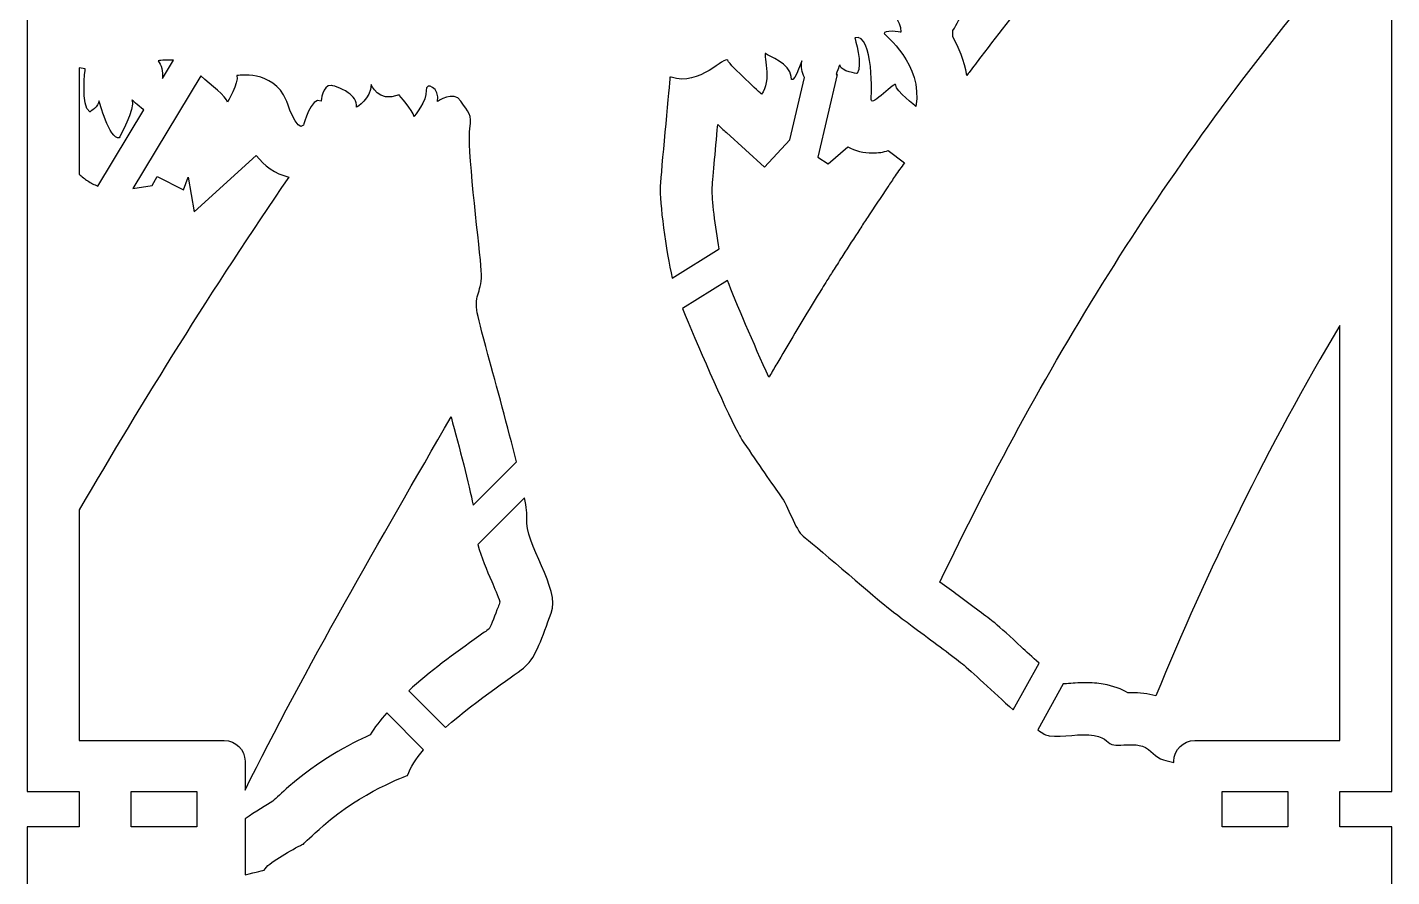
# Model space of a CAD drawing. Extents: x 4 to 534, y -346 to -4.
# Drawn here: x 137 to 268.3, y -288.8 to -207.1 of the extents above; entities that cross this region are included whole.
import ezdxf

# ---------------------------------------------------------------- set-up
doc = ezdxf.new("R2010")
doc.units = 0
doc.header["$MEASUREMENT"] = 0
doc.layers.add('LAYER_1', color=7, linetype='CONTINUOUS')

msp = doc.modelspace()

# ---------------------------------------------------------------- linework, layer by layer
at = {"layer": 'LAYER_1'}
for points in [[(137.01, -27.3), (137.01, -152.25), (142.01, -152.25), (142.01, -155.65), (137.01, -155.65), (137.01, -280.6), (142.01, -280.6), (142.01, -284), (137.01, -284), (137.01, -304), (268.26, -304), (268.26, -284), (263.26, -284), (263.26, -280.6), (268.26, -280.6), (268.26, -155.65), (263.26, -155.65), (263.26, -152.25), (268.26, -152.25), (268.26, -27.3)], [(153.31, -280.6), (153.31, -284), (147.01, -284), (147.01, -280.6), (153.31, -280.6)], [(258.26, -284), (251.96, -284), (251.96, -280.6), (258.26, -280.6), (258.26, -284)]]:
    msp.add_lwpolyline(points, dxfattribs=at)
for points, knots in [([(263.26, -166.55), (263.26, -166.55), (263.26, -200.56), (263.26, -200.56), (262.64, -201.29), (262.02, -202.02), (261.4, -202.76), (246.21, -220.86), (234.33, -240.49), (224.81, -260.46), (225.38, -260.88), (226, -261.34), (226.55, -261.75), (227.98, -262.81), (229.32, -263.81), (230.07, -264.4), (230.69, -264.89), (231.55, -265.69), (232.65, -266.71), (233.09, -267.12), (233.7, -267.69), (234.35, -268.27), (234.35, -268.27), (231.85, -272.76), (231.85, -272.76), (229.93, -271.05), (227.82, -269), (226.96, -268.32), (226.12, -267.65), (224.31, -266.32), (222.65, -265.08), (221.27, -264.06), (220, -263.11), (219.46, -262.65), (218.27, -261.65), (212.38, -256.62), (211.65, -256.05), (210.91, -255.47), (210.17, -253.08), (209.48, -252.17), (208.78, -251.26), (207.22, -248.9), (205.95, -247.08), (205.8, -246.86), (205.59, -246.51), (205.36, -246.06), (203.97, -243.43), (201.36, -237.37), (200.05, -234.15), (200.05, -234.15), (204.36, -231.46), (204.36, -231.46), (205.13, -233.43), (206.93, -237.66), (208.35, -240.77), (208.37, -240.74), (208.39, -240.7), (208.42, -240.66), (208.64, -240.26), (208.88, -239.86), (209.11, -239.47), (210.12, -237.73), (211.16, -235.99), (212.21, -234.26), (212.47, -233.83), (212.74, -233.4), (213.01, -232.97), (213.31, -232.47), (213.62, -231.97), (213.94, -231.47), (214.16, -231.1), (214.39, -230.73), (214.63, -230.37), (214.9, -229.93), (215.18, -229.49), (215.46, -229.06), (216, -228.21), (216.54, -227.36), (217.1, -226.52), (217.33, -226.14), (217.58, -225.77), (217.83, -225.4), (218.47, -224.42), (219.13, -223.44), (219.79, -222.45), (220.02, -222.1), (220.26, -221.75), (220.5, -221.4), (220.79, -220.98), (221.08, -220.55), (221.38, -220.13), (221.38, -220.13), (219.84, -218.97), (219.84, -218.97), (219.37, -219.11), (218.86, -219.19), (218.3, -219.19), (217.47, -219.19), (216.65, -218.99), (215.93, -218.61), (215.93, -218.61), (214.05, -220.25), (214.05, -220.25), (214.05, -220.25), (213.06, -219.59), (213.06, -219.59), (213.06, -219.59), (214.91, -211.65), (214.91, -211.65), (214.91, -211.65), (214.82, -211.63), (214.82, -211.63), (215.04, -211), (215.19, -210.56), (215.22, -210.8), (215.3, -211.34), (216.84, -211.56), (216.84, -211.56), (217.42, -210.72), (216.61, -208.11), (216.61, -208.11), (218.51, -207.6), (218.19, -214.04), (218.19, -214.04), (218.16, -214.86), (220.6, -212.14), (220.56, -212.68), (220.52, -213.22), (222.5, -214.71), (222.5, -214.71), (223.18, -210.73), (219.45, -207.74), (219.45, -207.74), (219.33, -207.3), (221.04, -207.57), (221.04, -207.57), (221.05, -206.36), (219.93, -205.58), (219.89, -204.59), (219.85, -203.6), (221.61, -205.02), (221.61, -205.02), (223.13, -203.1), (222.92, -200.36), (222.92, -200.36), (223.61, -201.11), (225.74, -200.65), (225.74, -200.65), (225.74, -200.65), (224.43, -198.01), (224.05, -197.86), (223.69, -197.71), (224.47, -197.02), (224.36, -196.24), (224.36, -196.24), (225.15, -195.51), (225.15, -195.51), (225.26, -195.54), (225.34, -195.56), (225.34, -195.56), (225.33, -195.5), (225.31, -195.45), (225.28, -195.39), (225.28, -195.39), (229.06, -191.9), (229.06, -191.9), (229.63, -192.73), (230.04, -193.63), (230.23, -194.51), (230.23, -194.51), (231.71, -201.46), (231.71, -201.46), (231.71, -201.46), (230.48, -203.52), (230.48, -203.52), (230.48, -203.52), (227.04, -205.48), (227.04, -205.48), (226.79, -206.13), (226.46, -206.78), (226.04, -207.42), (226.04, -207.49), (226.04, -207.55), (226.04, -207.62), (226.04, -207.62), (226.03, -207.99), (226.03, -207.99), (226.63, -209.07), (227.15, -210.32), (227.4, -211.73), (227.49, -211.61), (227.58, -211.49), (227.67, -211.37), (228.03, -210.89), (228.39, -210.41), (228.75, -209.94), (230.56, -207.56), (232.41, -205.2), (234.32, -202.86), (234.54, -202.59), (234.77, -202.31), (234.99, -202.04), (235.63, -201.26), (236.27, -200.49), (236.92, -199.72), (237.25, -199.32), (237.59, -198.92), (237.93, -198.53), (238.11, -198.31), (238.3, -198.09), (238.5, -197.87), (238.65, -197.69), (238.8, -197.5), (238.96, -197.32), (239.62, -196.56), (240.28, -195.8), (240.95, -195.04), (241.41, -194.53), (241.87, -194.01), (242.33, -193.5), (242.57, -193.23), (242.81, -192.96), (243.06, -192.7), (243.09, -192.66), (243.12, -192.62), (243.16, -192.58), (243.5, -192.2), (243.85, -191.83), (244.19, -191.45), (244.28, -191.35), (244.37, -191.26), (244.46, -191.16), (244.77, -190.82), (245.09, -190.48), (245.41, -190.14), (245.42, -190.12), (245.44, -190.1), (245.46, -190.08), (245.46, -190.08), (245.47, -190.08), (245.47, -190.08), (245.73, -189.79), (246, -189.51), (246.27, -189.22), (246.27, -189.22), (246.4, -189.09), (246.4, -189.09), (246.82, -188.63), (247.25, -188.19), (247.68, -187.74), (248.07, -187.34), (248.45, -186.93), (248.85, -186.53), (248.91, -186.46), (248.97, -186.4), (249.03, -186.34), (249.25, -186.12), (249.46, -185.9), (249.68, -185.67), (250.18, -185.17), (250.68, -184.67), (251.18, -184.16), (251.99, -183.35), (252.81, -182.54), (253.63, -181.75), (254.07, -181.32), (254.51, -180.89), (254.95, -180.47), (255.39, -180.05), (255.83, -179.63), (256.28, -179.22), (256.33, -179.17), (256.38, -179.12), (256.43, -179.07), (256.73, -178.79), (257.03, -178.51), (257.33, -178.23), (257.78, -177.81), (258.23, -177.39), (258.69, -176.98), (258.94, -176.75), (259.2, -176.51), (259.45, -176.29), (259.7, -176.06), (259.95, -175.83), (260.2, -175.61), (260.71, -175.15), (261.21, -174.7), (261.72, -174.25), (262.23, -173.8), (262.73, -173.35), (263.24, -172.92), (263.24, -172.92), (261.42, -171.51), (261.42, -171.51), (260.85, -171.9), (260.33, -172.2), (259.93, -172.41), (259.93, -172.41), (254.54, -175.26), (254.54, -175.26), (254.54, -175.26), (253.74, -172.58), (253.74, -172.58), (253.52, -172.47), (253.3, -172.34), (253.09, -172.19), (252.37, -172.76), (251.51, -173.13), (250.61, -173.26), (250.61, -173.26), (245.57, -174.47), (245.57, -174.47), (245.57, -174.47), (244.52, -172.17), (244.52, -172.17), (244.52, -172.17), (249.41, -167.66), (249.41, -167.66), (249.6, -168.09), (249.83, -168.44), (249.99, -168.26), (249.99, -168.26), (251.59, -165.99), (251.27, -165.12), (251.27, -165.12), (252.44, -165.08), (252.05, -166.48), (252.05, -166.48), (253.72, -165.99), (253.99, -165.39), (253.99, -165.39), (255.79, -168.66), (256.36, -168.11), (256.36, -168.11), (256.89, -166.61), (256.89, -166.61), (256.89, -166.61), (257.43, -167.43), (257.59, -167.99), (257.59, -167.99), (260.61, -166.4), (260.55, -164.72), (260.55, -164.72), (262.81, -166.25), (263.26, -166.6), (263.26, -166.6), (263.26, -166.58), (263.26, -166.55), (263.26, -166.55), (263.26, -164.67), (263.26, -164.67), (263.24, -164.58), (263.21, -164.49), (263.18, -164.4), (263.18, -164.4), (263.21, -164.39), (263.26, -164.37), (263.26, -164.37), (263.26, -164.67), (263.26, -164.67), (263.43, -165.38), (263.3, -166.32), (263.26, -166.55)], [0, 0, 0, 0, 1, 1, 1, 2, 2, 2, 3, 3, 3, 4, 4, 4, 5, 5, 5, 6, 6, 6, 7, 7, 7, 8, 8, 8, 9, 9, 9, 10, 10, 10, 11, 11, 11, 12, 12, 12, 13, 13, 13, 14, 14, 14, 15, 15, 15, 16, 16, 16, 17, 17, 17, 18, 18, 18, 19, 19, 19, 20, 20, 20, 21, 21, 21, 22, 22, 22, 23, 23, 23, 24, 24, 24, 25, 25, 25, 26, 26, 26, 27, 27, 27, 28, 28, 28, 29, 29, 29, 30, 30, 30, 31, 31, 31, 32, 32, 32, 33, 33, 33, 34, 34, 34, 35, 35, 35, 36, 36, 36, 37, 37, 37, 38, 38, 38, 39, 39, 39, 40, 40, 40, 41, 41, 41, 42, 42, 42, 43, 43, 43, 44, 44, 44, 45, 45, 45, 46, 46, 46, 47, 47, 47, 48, 48, 48, 49, 49, 49, 50, 50, 50, 51, 51, 51, 52, 52, 52, 53, 53, 53, 54, 54, 54, 55, 55, 55, 56, 56, 56, 57, 57, 57, 58, 58, 58, 59, 59, 59, 60, 60, 60, 61, 61, 61, 62, 62, 62, 63, 63, 63, 64, 64, 64, 65, 65, 65, 66, 66, 66, 67, 67, 67, 68, 68, 68, 69, 69, 69, 70, 70, 70, 71, 71, 71, 72, 72, 72, 73, 73, 73, 74, 74, 74, 75, 75, 75, 76, 76, 76, 77, 77, 77, 78, 78, 78, 79, 79, 79, 80, 80, 80, 81, 81, 81, 82, 82, 82, 83, 83, 83, 84, 84, 84, 85, 85, 85, 86, 86, 86, 87, 87, 87, 88, 88, 88, 89, 89, 89, 90, 90, 90, 91, 91, 91, 92, 92, 92, 93, 93, 93, 94, 94, 94, 95, 95, 95, 96, 96, 96, 97, 97, 97, 98, 98, 98, 99, 99, 99, 100, 100, 100, 101, 101, 101, 102, 102, 102, 103, 103, 103, 104, 104, 104, 105, 105, 105, 106, 106, 106, 107, 107, 107, 108, 108, 108, 109, 109, 109, 110, 110, 110, 111, 111, 111, 112, 112, 112, 113, 113, 113, 114, 114, 114, 115, 115, 115, 116, 116, 116, 117, 117, 117, 118, 118, 118, 119, 119, 119, 120, 120, 120, 121, 121, 121, 121]), ([(197.9, -222.39), (197.99, -220.85), (198.69, -213.52), (198.82, -212.1), (198.82, -212.1), (198.82, -212.1), (198.82, -212.1), (198.84, -211.95), (198.84, -211.87), (198.84, -211.87), (198.88, -211.88), (198.92, -211.9), (198.96, -211.91), (201.69, -212.83), (204.1, -209.77), (204.39, -210.3), (204.68, -210.84), (207.63, -213.53), (207.63, -213.53), (208.69, -212.4), (207.76, -209.36), (208.04, -209.62), (208.33, -209.89), (210.44, -210.58), (210.48, -211.84), (210.53, -213.1), (211.53, -210.32), (211.53, -210.32), (211.4, -210.9), (211.53, -211.44), (211.77, -211.93), (211.77, -211.93), (211.77, -211.93), (211.77, -211.93), (211.77, -211.93), (210.36, -217.94), (210.36, -217.94), (210.36, -217.94), (207.92, -220.57), (207.92, -220.57), (207.92, -220.57), (204.26, -217.23), (204.26, -217.23), (203.96, -216.95), (203.69, -216.7), (203.43, -216.46), (203.19, -219.07), (202.94, -221.88), (202.89, -222.69), (202.86, -223.53), (203.2, -226.3), (203.57, -228.42), (203.57, -228.42), (199.05, -231.24), (199.05, -231.24), (198.44, -228.65), (197.81, -223.85), (197.9, -222.39)], [0, 0, 0, 0, 1, 1, 1, 2, 2, 2, 3, 3, 3, 4, 4, 4, 5, 5, 5, 6, 6, 6, 7, 7, 7, 8, 8, 8, 9, 9, 9, 10, 10, 10, 11, 11, 11, 12, 12, 12, 13, 13, 13, 14, 14, 14, 15, 15, 15, 16, 16, 16, 17, 17, 17, 18, 18, 18, 19, 19, 19, 19]), ([(142.01, -211.01), (142.01, -211.01), (142.59, -211.11), (142.59, -211.11), (142.59, -211.11), (142.12, -214.67), (143.02, -215.25), (143.02, -215.25), (143.93, -214.69), (143.91, -214.19), (143.91, -214.19), (144.92, -217.89), (145.85, -217.75), (145.85, -217.75), (147.4, -214.95), (147.09, -214.08), (147.09, -214.08), (147.62, -214.58), (148.21, -215.05), (148.21, -215.05), (143.79, -222.38), (143.79, -222.38), (143.44, -222.24), (143.13, -222.07), (142.83, -221.88), (142.54, -221.69), (142.26, -221.47), (142.01, -221.22), (142.01, -221.22), (142.01, -211.01), (142.01, -211.01)], [0, 0, 0, 0, 1, 1, 1, 2, 2, 2, 3, 3, 3, 4, 4, 4, 5, 5, 5, 6, 6, 6, 7, 7, 7, 8, 8, 8, 9, 9, 9, 10, 10, 10, 10]), ([(142.01, -253.52), (148.12, -243.03), (154.8, -232.25), (162.17, -221.51), (160.81, -221.21), (159.79, -220.4), (159.04, -219.45), (159.04, -219.45), (153.08, -224.84), (153.08, -224.84), (153.08, -224.84), (152.48, -221.52), (152.48, -221.52), (152.48, -221.52), (152.05, -222.73), (152.05, -222.73), (152.05, -222.73), (149.5, -221.47), (149.5, -221.47), (149.5, -221.47), (149.03, -222.32), (149.03, -222.32), (149.03, -222.32), (147.15, -222.61), (147.15, -222.61), (147.15, -222.61), (153.69, -211.76), (153.69, -211.76), (154.68, -212.68), (156.16, -213.72), (156.27, -214.31), (156.27, -214.31), (157.36, -212.46), (157.17, -211.75), (157.17, -211.75), (160.66, -211.13), (161.92, -214.11), (161.92, -214.11), (162.96, -217.31), (163.59, -216.52), (163.59, -216.52), (164.32, -213.69), (165.27, -214.21), (165.27, -214.21), (165.38, -212.67), (166.26, -212.69), (166.26, -212.69), (167.18, -212.89), (167.89, -213.4), (168.35, -213.72), (168.72, -214.18), (168.69, -214.79), (168.69, -214.79), (170.1, -213.98), (170.1, -212.61), (170.1, -212.61), (170.71, -214.4), (172.77, -213.61), (172.77, -213.61), (174.09, -215.1), (174.22, -215.7), (174.22, -215.7), (175.48, -214.12), (175.39, -213.19), (175.3, -212.26), (176.76, -212.95), (176.47, -214.24), (176.47, -214.24), (178.03, -213.13), (178.72, -214.21), (179.42, -215.3), (179.86, -215.45), (179.58, -216.83), (179.3, -218.21), (180.4, -227.45), (180.65, -230.03), (180.91, -232.6), (180.03, -232.46), (180.26, -234.32), (180.32, -234.84), (180.74, -236.46), (181.32, -238.56), (182.14, -241.58), (183.26, -245.62), (184.07, -248.89), (184.07, -248.89), (184.07, -248.9), (184.07, -248.9), (184.07, -248.9), (179.9, -253.07), (179.9, -253.07), (179.51, -251.1), (178.57, -247.52), (177.78, -244.58), (171.08, -256.21), (163.66, -268.94), (157.96, -280.47), (157.96, -280.47), (157.96, -277.7), (157.96, -277.7), (157.96, -276.6), (157.07, -275.7), (155.96, -275.7), (155.96, -275.7), (142.01, -275.7), (142.01, -275.7), (142.01, -275.7), (142.01, -253.52), (142.01, -253.52)], [0, 0, 0, 0, 1, 1, 1, 2, 2, 2, 3, 3, 3, 4, 4, 4, 5, 5, 5, 6, 6, 6, 7, 7, 7, 8, 8, 8, 9, 9, 9, 10, 10, 10, 11, 11, 11, 12, 12, 12, 13, 13, 13, 14, 14, 14, 15, 15, 15, 16, 16, 16, 17, 17, 17, 18, 18, 18, 19, 19, 19, 20, 20, 20, 21, 21, 21, 22, 22, 22, 23, 23, 23, 24, 24, 24, 25, 25, 25, 26, 26, 26, 27, 27, 27, 28, 28, 28, 29, 29, 29, 30, 30, 30, 31, 31, 31, 32, 32, 32, 33, 33, 33, 34, 34, 34, 35, 35, 35, 36, 36, 36, 36]), ([(149.6, -210.32), (149.6, -210.32), (150.31, -210.22), (151.09, -210.26), (151.09, -210.26), (150.02, -212.03), (150.02, -212.03), (150.04, -211.33), (149.93, -210.7), (149.6, -210.32)], [0, 0, 0, 0, 1, 1, 1, 2, 2, 2, 3, 3, 3, 3]), ([(263.26, -275.7), (263.26, -275.7), (249.32, -275.7), (249.32, -275.7), (248.21, -275.7), (247.31, -276.6), (247.31, -277.7), (247.31, -277.7), (247.31, -277.81), (247.31, -277.81), (246.95, -277.72), (246.62, -277.63), (246.3, -277.56), (245.47, -277.37), (245.17, -276.55), (244.28, -276.26), (244.09, -276.19), (243.88, -276.15), (243.67, -276.13), (242.88, -276.06), (242.01, -276.2), (241.53, -276.13), (240.92, -276.05), (240.9, -275.44), (239.63, -275.21), (238.36, -274.98), (236.62, -275.43), (235.3, -275.25), (235.06, -275.22), (234.68, -275.02), (234.21, -274.69), (234.21, -274.69), (236.67, -270.26), (236.67, -270.26), (236.67, -270.26), (236.68, -270.26), (236.68, -270.26), (236.78, -270.25), (236.88, -270.25), (236.98, -270.24), (237.51, -270.19), (238.12, -270.15), (238.76, -270.15), (239.4, -270.15), (239.97, -270.19), (240.52, -270.29), (241.51, -270.47), (242.28, -270.77), (242.89, -271.11), (242.97, -271.11), (243.06, -271.11), (243.14, -271.11), (244.04, -271.11), (244.83, -271.21), (245.57, -271.42), (250.53, -259.37), (256.36, -247.42), (263.26, -235.79), (263.26, -235.79), (263.26, -275.7), (263.26, -275.7)], [0, 0, 0, 0, 1, 1, 1, 2, 2, 2, 3, 3, 3, 4, 4, 4, 5, 5, 5, 6, 6, 6, 7, 7, 7, 8, 8, 8, 9, 9, 9, 10, 10, 10, 11, 11, 11, 12, 12, 12, 13, 13, 13, 14, 14, 14, 15, 15, 15, 16, 16, 16, 17, 17, 17, 18, 18, 18, 19, 19, 19, 20, 20, 20, 20]), ([(187.42, -263.45), (186.52, -265.79), (185.98, -267.62), (184.92, -268.59), (184.23, -269.22), (180.32, -271.71), (177.25, -274.46), (177.25, -274.46), (173.7, -270.92), (173.7, -270.92), (175.7, -269.1), (178.08, -267.36), (180.45, -265.68), (180.79, -265.43), (181.19, -265.15), (181.44, -264.96), (181.67, -264.55), (182.03, -263.59), (182.3, -262.87), (182.36, -262.7), (182.42, -262.53), (182.48, -262.36), (182.31, -261.82), (181.93, -260.97), (181.69, -260.41), (181.2, -259.3), (180.68, -258.11), (180.36, -256.85), (180.36, -256.85), (184.85, -252.36), (184.85, -252.36), (185.02, -253.28), (185.1, -253.98), (185.06, -254.35), (184.82, -256.72), (188.33, -261.12), (187.42, -263.45)], [0, 0, 0, 0, 1, 1, 1, 2, 2, 2, 3, 3, 3, 4, 4, 4, 5, 5, 5, 6, 6, 6, 7, 7, 7, 8, 8, 8, 9, 9, 9, 10, 10, 10, 11, 11, 11, 12, 12, 12, 12]), ([(173.59, -279.06), (173.59, -279.06), (169.12, -280.68), (165.5, -283.88), (164.29, -284.95), (163.77, -285.45), (163.57, -285.66), (163.52, -285.67), (163.44, -285.71), (163.29, -285.79), (162.14, -286.41), (160.2, -287.44), (159.79, -288.18), (159.79, -288.18), (159.07, -288.34), (157.96, -288.61), (157.96, -288.61), (157.96, -283.24), (157.96, -283.24), (158.97, -282.57), (160.06, -281.86), (160.62, -281.55), (160.97, -281.23), (161.46, -280.78), (162.18, -280.13), (164.95, -277.69), (168.04, -276.05), (169.98, -275.16), (170.43, -274.44), (170.97, -273.74), (171.59, -273.05), (171.59, -273.05), (175.13, -276.6), (175.13, -276.6), (174.41, -277.45), (173.86, -278.29), (173.59, -279.06)], [0, 0, 0, 0, 1, 1, 1, 2, 2, 2, 3, 3, 3, 4, 4, 4, 5, 5, 5, 6, 6, 6, 7, 7, 7, 8, 8, 8, 9, 9, 9, 10, 10, 10, 11, 11, 11, 12, 12, 12, 12])]:
    msp.add_open_spline(points, degree=3, knots=knots, dxfattribs=at)

doc.saveas('drawing.dxf')
